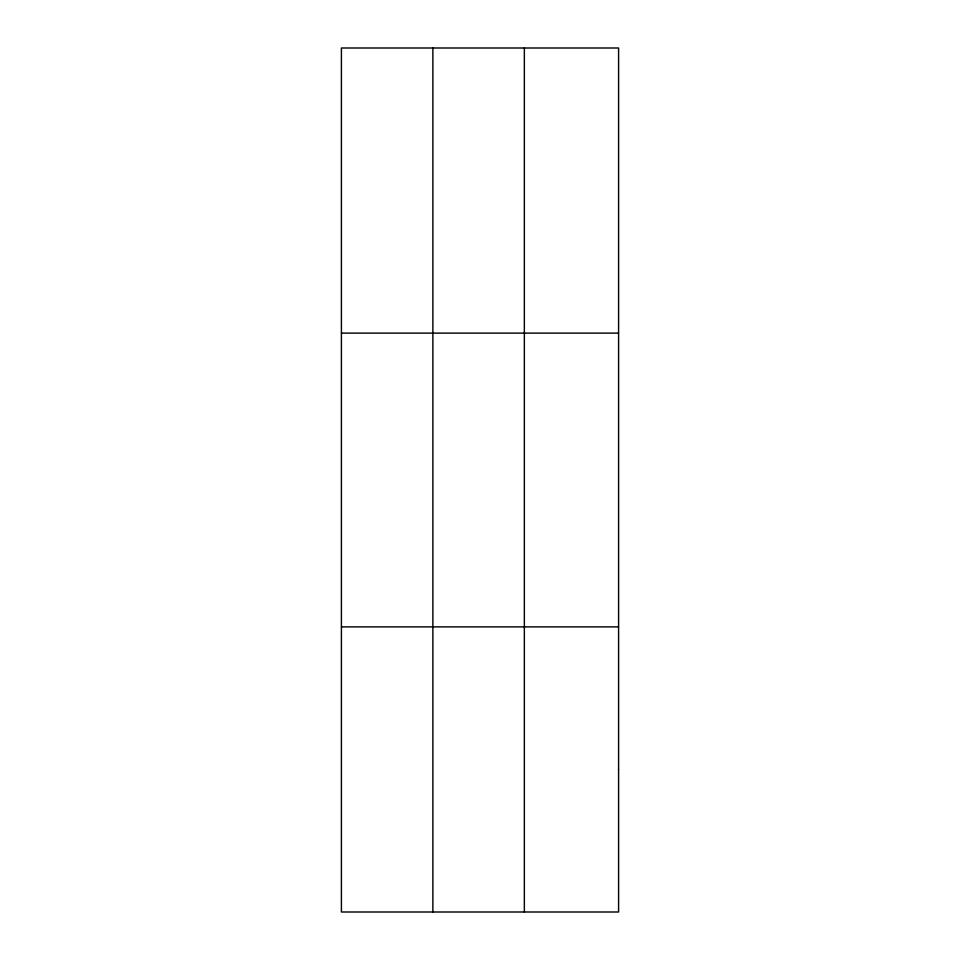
<?xml version="1.0" encoding="UTF-8"?>
<svg xmlns="http://www.w3.org/2000/svg" width="960" height="960" viewBox="0 0 960 960"><rect width="100%" height="100%" fill="white"/><g stroke="black" fill="none" stroke-linecap="round" stroke-linejoin="round"><path stroke-width="1.44" d="M432.876 48L432.876 912M524.352 48L524.352 912M341.412 333.12L618.588 333.12M341.412 626.88L618.588 626.88M618.588 769.44L618.588 912L341.412 912L341.412 48L618.588 48L618.588 769.44"/></g></svg>
